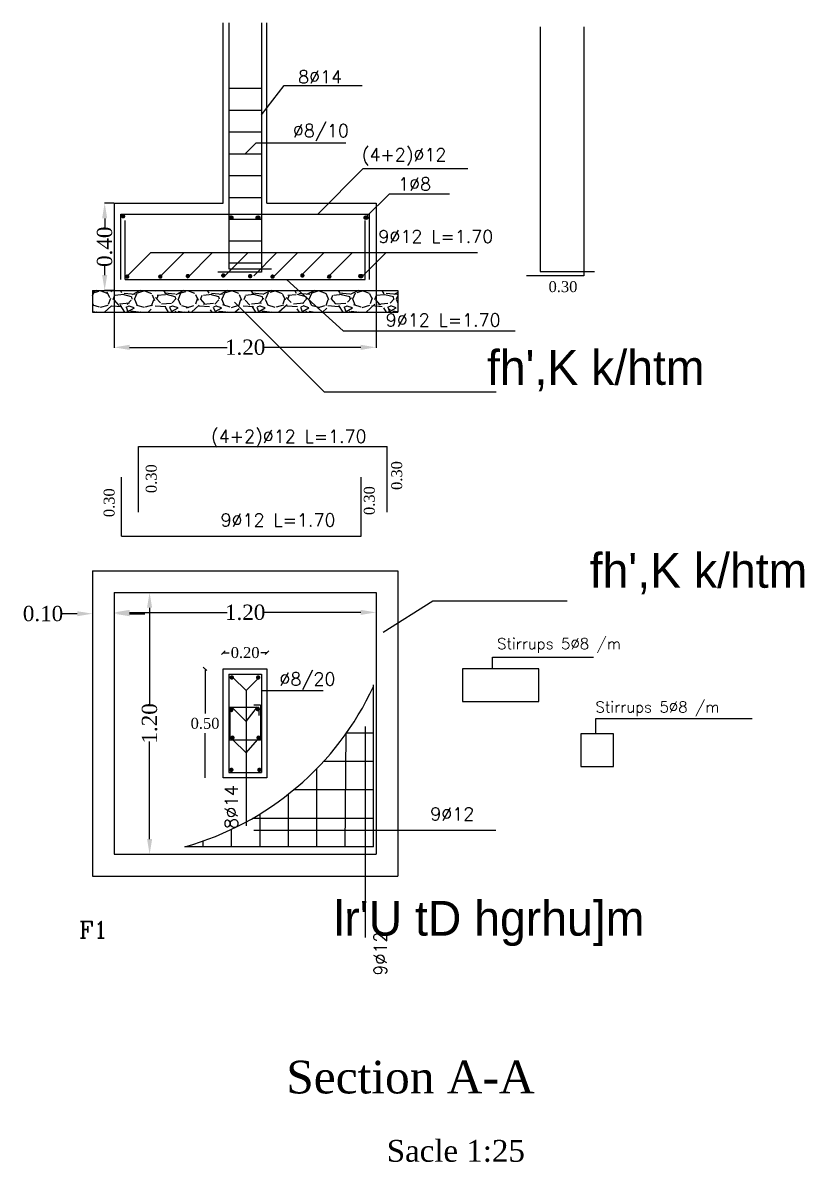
# Model space of a CAD drawing. Extents: x 159757.6 to 159806.1, y 183469.7 to 183536.
# Drawn here: x 159802.53 to 159806.11, y 183494.41 to 183499.63 of the extents above; entities that cross this region are included whole.
import ezdxf

# ---------------------------------------------------------------- set-up
doc = ezdxf.new("R2010")
doc.units = 0
doc.header["$MEASUREMENT"] = 0
doc.header["$PDSIZE"] = 2
doc.linetypes.add('HIDDEN', pattern=[0.375, 0.25, -0.125])
for name, color, linetype in [('04', 1, 'Continuous'), ('1', 6, 'Continuous'), ('DIM', 12, 'Continuous'), ('DIM6', 180, 'Continuous'), ('DROAD', 4, 'HIDDEN'), ('HATCH', 8, 'Continuous'), ('M1', 3, 'Continuous'), ('PAR', 6, 'Continuous'), ('TEXT', 6, 'Continuous'), ('WALL', 7, 'Continuous')]:
    doc.layers.add(name, color=color, linetype=linetype)
doc.styles.add('ATT', font='TXT')
doc.styles.add('F1', font='f1.shx')
doc.styles.get("Standard").update_dxf_attribs({"font": 'times.ttf', "height": 0.15})
doc.styles.add('style11', font='times.ttf', dxfattribs={"height": 0.05})
doc.styles.add('style110', font='times.ttf', dxfattribs={"height": 0.07})
doc.styles.add('style13', font='times.ttf', dxfattribs={"height": 0.06})
doc.styles.add('STYLE2', font='romanc.shx', dxfattribs={"height": 50})
doc.dimstyles.new('Copy of dss', dxfattribs={"dimtxt": 0.18, "dimasz": 0.07, "dimexe": 0.18, "dimexo": 0.0625, "dimgap": 0.09, "dimtad": 0, "dimtoh": 1, "dimrnd": 0.05, "dimzin": 0, "dimdsep": 46, "dimtxsty": 'ATT', "dimcen": 0.09, "dimse1": 1, "dimse2": 1, "dimclrd": 8, "dimclrt": 2, "dimadec": 0, "dimazin": 0, "dimtfac": 1, "dimtofl": 0, "dimtmove": 0, "dimatfit": 3, "dimfxl": 0.18, "dimtolj": 1, "dimtzin": 0, "dimarcsym": 0})

# ---------------------------------------------------------------- blocks, each defined once
blk = doc.blocks.new('_Oblique')
at = {"color": 0, "linetype": 'ByBlock', "lineweight": -2}
blk.add_line((-0.5, -0.5), (0.5, 0.5), dxfattribs=at)
blk = doc.blocks.new('*D52')
at = {"layer": 'DEFPOINTS', "color": 0, "linetype": 'Continuous', "transparency": 16777216}
for p in [(159802.9482, 183497.0217), (159804.1482, 183497.0217), (159804.1482, 183496.9304)]:
    blk.add_point(p, dxfattribs=at)
at = {"layer": 'DIM6', "color": 0, "linetype": 'Continuous', "lineweight": -2, "transparency": 16777216}
for p, q in [((159802.9482, 183497.0197), (159802.9482, 183496.9289)), ((159804.1482, 183497.0197), (159804.1482, 183496.9289))]:
    blk.add_line(p, q, dxfattribs=at)
at = {"layer": 'DIM6', "color": 7, "linetype": 'Continuous', "lineweight": -2, "transparency": 16777216}
for p, q in [((159803.0182, 183496.9304), (159803.4657, 183496.9304)), ((159804.0782, 183496.9304), (159803.6308, 183496.9304))]:
    blk.add_line(p, q, dxfattribs=at)
at = {"layer": 'DIM6', "color": 7, "linetype": 'Continuous', "transparency": 16777216}
for points in [[(159803.0182, 183496.9421), (159803.0182, 183496.9188), (159802.9482, 183496.9304)], [(159804.0782, 183496.9421), (159804.0782, 183496.9188), (159804.1482, 183496.9304)]]:
    blk.add_solid(points, dxfattribs=at)
at = {"layer": 'DIM6', "color": 7, "linetype": 'Continuous', "transparency": 16777216, "insert": (159803.5482, 183496.9304), "char_height": 0.07, "attachment_point": 5, "style": 'style110'}
blk.add_mtext('\\A1;1.20', dxfattribs=at)
blk = doc.blocks.new('*D53')
at = {"layer": 'DEFPOINTS', "color": 0, "linetype": 'Continuous', "transparency": 16777216}
for p in [(159802.9482, 183497.0217), (159802.9482, 183495.8217), (159803.1101, 183495.8217)]:
    blk.add_point(p, dxfattribs=at)
at = {"layer": 'DIM6', "color": 0, "linetype": 'Continuous', "lineweight": -2, "transparency": 16777216}
for p, q in [((159802.9502, 183497.0217), (159803.1116, 183497.0217)), ((159802.9502, 183495.8217), (159803.1116, 183495.8217))]:
    blk.add_line(p, q, dxfattribs=at)
at = {"layer": 'DIM6', "color": 7, "linetype": 'Continuous', "lineweight": -2, "transparency": 16777216}
for p, q in [((159803.1101, 183496.9517), (159803.1101, 183496.5042)), ((159803.1101, 183495.8917), (159803.1101, 183496.3391))]:
    blk.add_line(p, q, dxfattribs=at)
at = {"layer": 'DIM6', "color": 7, "linetype": 'Continuous', "transparency": 16777216}
for points in [[(159803.0985, 183496.9517), (159803.1218, 183496.9517), (159803.1101, 183497.0217)], [(159803.0985, 183495.8917), (159803.1218, 183495.8917), (159803.1101, 183495.8217)]]:
    blk.add_solid(points, dxfattribs=at)
at = {"layer": 'DIM6', "color": 7, "linetype": 'Continuous', "transparency": 16777216, "insert": (159803.1101, 183496.4217), "char_height": 0.07, "attachment_point": 5, "rotation": 90, "style": 'style110'}
blk.add_mtext('\\A1;1.20', dxfattribs=at)
blk = doc.blocks.new('*D93')
at = {"layer": 'DEFPOINTS', "color": 0, "linetype": 'Continuous', "transparency": 16777216}
for p in [(159802.9482, 183498.4062), (159804.1482, 183498.4062), (159804.1482, 183498.1452)]:
    blk.add_point(p, dxfattribs=at)
at = {"layer": 'DIM6', "color": 0, "linetype": 'Continuous', "lineweight": -2, "transparency": 16777216}
for p, q in [((159802.9482, 183498.4042), (159802.9482, 183498.1437)), ((159804.1482, 183498.4042), (159804.1482, 183498.1437))]:
    blk.add_line(p, q, dxfattribs=at)
at = {"layer": 'DIM6', "color": 7, "linetype": 'Continuous', "lineweight": -2, "transparency": 16777216}
for p, q in [((159803.0182, 183498.1452), (159803.4657, 183498.1452)), ((159804.0782, 183498.1452), (159803.6308, 183498.1452))]:
    blk.add_line(p, q, dxfattribs=at)
at = {"layer": 'DIM6', "color": 7, "linetype": 'Continuous', "transparency": 16777216}
for points in [[(159803.0182, 183498.1569), (159803.0182, 183498.1335), (159802.9482, 183498.1452)], [(159804.0782, 183498.1569), (159804.0782, 183498.1335), (159804.1482, 183498.1452)]]:
    blk.add_solid(points, dxfattribs=at)
at = {"layer": 'DIM6', "color": 7, "linetype": 'Continuous', "transparency": 16777216, "insert": (159803.5482, 183498.1452), "char_height": 0.07, "attachment_point": 5, "style": 'style110'}
blk.add_mtext('\\A1;1.20', dxfattribs=at)
blk = doc.blocks.new('*D94')
at = {"layer": 'DEFPOINTS', "color": 0, "linetype": 'Continuous', "transparency": 16777216}
for p in [(159802.8482, 183496.927), (159802.8482, 183496.9245), (159802.9482, 183496.927)]:
    blk.add_point(p, dxfattribs=at)
at = {"layer": 'DIM6', "color": 7, "linetype": 'Continuous', "lineweight": -2, "transparency": 16777216}
for p, q in [((159802.7782, 183496.9245), (159802.7082, 183496.9245)), ((159803.0182, 183496.9245), (159803.0882, 183496.9245))]:
    blk.add_line(p, q, dxfattribs=at)
at = {"layer": 'DIM6', "color": 0, "linetype": 'Continuous', "lineweight": -2, "transparency": 16777216}
for p, q in [((159802.8482, 183496.925), (159802.8482, 183496.923)), ((159802.9482, 183496.925), (159802.9482, 183496.923))]:
    blk.add_line(p, q, dxfattribs=at)
at = {"layer": 'DIM6', "color": 7, "linetype": 'Continuous', "transparency": 16777216}
for points in [[(159802.7782, 183496.9361), (159802.7782, 183496.9128), (159802.8482, 183496.9245)], [(159803.0182, 183496.9361), (159803.0182, 183496.9128), (159802.9482, 183496.9245)]]:
    blk.add_solid(points, dxfattribs=at)
at = {"layer": 'DIM6', "color": 7, "linetype": 'Continuous', "transparency": 16777216, "insert": (159802.6215, 183496.9245), "char_height": 0.07, "attachment_point": 5, "style": 'style110'}
blk.add_mtext('\\A1;0.10', dxfattribs=at)
blk = doc.blocks.new('*D97')
at = {"layer": 'DEFPOINTS', "color": 0, "linetype": 'Continuous', "transparency": 16777216}
for p in [(159802.9042, 183498.8062), (159802.9482, 183498.8062), (159802.9482, 183498.4062)]:
    blk.add_point(p, dxfattribs=at)
at = {"layer": 'DIM6', "color": 0, "linetype": 'Continuous', "lineweight": -2, "transparency": 16777216}
for p, q in [((159802.9462, 183498.8062), (159802.9027, 183498.8062)), ((159802.9462, 183498.4062), (159802.9027, 183498.4062))]:
    blk.add_line(p, q, dxfattribs=at)
at = {"layer": 'DIM6', "color": 7, "linetype": 'Continuous', "lineweight": -2, "transparency": 16777216}
for p, q in [((159802.9042, 183498.7362), (159802.9042, 183498.6929)), ((159802.9042, 183498.4762), (159802.9042, 183498.5194))]:
    blk.add_line(p, q, dxfattribs=at)
at = {"layer": 'DIM6', "color": 7, "linetype": 'Continuous', "transparency": 16777216}
for points in [[(159802.8925, 183498.7362), (159802.9158, 183498.7362), (159802.9042, 183498.8062)], [(159802.8925, 183498.4762), (159802.9158, 183498.4762), (159802.9042, 183498.4062)]]:
    blk.add_solid(points, dxfattribs=at)
at = {"layer": 'DIM6', "color": 7, "linetype": 'Continuous', "transparency": 16777216, "insert": (159802.9042, 183498.6062), "char_height": 0.07, "attachment_point": 5, "rotation": 90, "style": 'style110'}
blk.add_mtext('\\A1;0.40', dxfattribs=at)

msp = doc.modelspace()

# ---------------------------------------------------------------- hatches: boundary and pattern name
at = {"layer": 'HATCH', "ltscale": 0.2}
h = msp.add_hatch(dxfattribs=at)
h.set_pattern_fill('GRAVEL', color=0, scale=0.2, style=0)
h.set_pattern_definition([(228.0128, (159809.428828, 183515.965402), (-1.599999646, -1.800000268), [0.0269072, -2.6638176]), (184.9697, (159809.410828, 183515.9454025), (2.4000002103, 0.1999982614), [0.0461736, -4.571185]), (132.5104, (159809.364828, 183515.941402), (1.999998144, -2.200001735), [0.0325576, -3.2232064]), (267.2737, (159809.286828, 183515.891402), (0.1999992035, 4.000000059), [0.0420476, -4.1627116]), (292.8337, (159809.284828, 183515.849402), (-1.000001981, 2.3999992824), [0.041231, -4.0818746]), (357.2737, (159809.300828, 183515.811402), (-4.000000059, 0.1999992035), [0.0420476, -4.1627116]), (37.6942, (159809.342828, 183515.8094025), (-2.600001469, -1.999998081), [0.0556058, -5.5049698]), (72.2553, (159809.386828, 183515.8434025), (1.4000021525, 4.3999992462), [0.0524976, -5.1972642]), (121.4296, (159809.402828, 183515.893402), (-1.600001647, 2.5999990073), [0.04219, -4.1768146]), (175.2364, (159809.380828, 183515.929402), (2.200000189, -0.199998307), [0.0481664, -2.3601526]), (222.3974, (159809.332828, 183515.9334025), (-2.4000014702, -2.1999984164), [0.0622896, -6.166675]), (138.8141, (159809.484828, 183515.889402), (-1.40000059, 1.199999463), [0.0212602, -2.1047688]), (171.4692, (159809.468828, 183515.903402), (2.599999657, -0.400001582), [0.0404474, -4.0043022]), (225, (159809.42883, 183515.9094), (-2e-17, -0.2000001), [0.0282842, -0.2545584]), (203.1986, (159809.414828, 183515.933402), (0.999999946, 0.400000265), [0.0152316, -1.507923]), (291.8014, (159809.400828, 183515.927402), (-0.19999998, 0.600000055), [0.0215406, -1.0554924]), (30.9638, (159809.408828, 183515.907402), (0.599999604, 0.400000497), [0.0349858, -1.1312046]), (161.5651, (159809.43883, 183515.9254), (0.40000009, -0.19999968), [0.0252982, -0.6071574]), (16.3895, (159809.284828, 183515.927402), (2.00000044, 0.599998542), [0.03544, -3.508569]), (70.3462, (159809.318828, 183515.937402), (-0.799999049, -2.200000427), [0.0297322, -2.9434816]), (293.1986, (159809.438828, 183515.965402), (-0.400000265, 0.999999946), [0.030463, -1.4926916]), (343.6105, (159809.450828, 183515.937402), (-2.00000044, 0.599998542), [0.03544, -3.508569]), (339.444, (159809.284828, 183515.803402), (-1.00000037, 0.3999992), [0.034176, -1.6746248]), (294.7751, (159809.316828, 183515.791402), (-0.999998438, 2.200000684), [0.0286356, -2.8349286]), (66.8014, (159809.440828, 183515.765402), (0.400000265, 0.999999946), [0.030463, -1.4926916]), (17.354, (159809.452828, 183515.793402), (-2.600000404, -0.7999989005), [0.0335262, -3.3190848]), (69.444, (159809.342828, 183515.765402), (-0.3999992, -1.00000037), [0.017088, -1.6917128]), (101.3099, (159809.428828, 183515.765402), (-0.19999953, 0.80000015), [0.010198, -1.0096058]), (165.9638, (159809.42683, 183515.775402), (0.60000011, -0.19999961), [0.041231, -0.78339]), (186.009, (159809.386828, 183515.785402), (1.99999995, 0.1999998635), [0.03821, -3.7827846]), (303.6901, (159809.40883, 183515.8894), (-0.20000027, 0.39999991), [0.0288444, -0.6922658]), (353.1572, (159809.424828, 183515.8654025), (3.399999873, -0.4000015996), [0.0503588, -4.9855126]), (60.9454, (159809.474828, 183515.859402), (-0.800000005, -1.400000077), [0.0205912, -2.0385348]), (90, (159809.48483, 183515.8774), (-0.2, 0.2), [0.012, -0.188]), (120.2564, (159809.382828, 183515.791402), (0.799998977, -1.400000491), [0.0277848, -2.750704]), (48.0128, (159809.368828, 183515.815402), (1.599999646, 1.800000268), [0.0538144, -2.6369104]), (0, (159809.40483, 183515.8554), (0.2, 0.2), [0.052, -0.148]), (325.3048, (159809.456828, 183515.855402), (-1.999998852, 1.400001722), [0.0316228, -3.1306548]), (254.0546, (159809.482828, 183515.837402), (-0.199999978, -0.800000025), [0.0291204, -1.4269016]), (207.646, (159809.474828, 183515.8094025), (-3.7999991614, -2.0000015426), [0.047413, -4.6938948]), (175.4261, (159809.432828, 183515.7874025), (-2.6000001117, 0.1999989602), [0.0501598, -4.9658148])])
h.paths.add_polyline_path([(159802.8482, 183498.4062), (159802.8482, 183498.3062), (159803.9123, 183498.3062), (159803.8123, 183498.4062)])
h.paths.add_polyline_path([(159804.2482, 183498.3062), (159804.2482, 183498.4062), (159803.8123, 183498.4062), (159803.9123, 183498.3062)])

# ---------------------------------------------------------------- linework, layer by layer
at = {"color": 0, "linetype": 'ByBlock', "ltscale": 25}
for p, q in [((159803.4482, 183496.7458), (159803.4757, 183496.7458)), ((159803.6482, 183496.7458), (159803.6208, 183496.7458)), ((159803.3644, 183496.6717), (159803.3644, 183496.4667)), ((159803.3644, 183496.1717), (159803.3644, 183496.3767))]:
    msp.add_line(p, q, dxfattribs=at)
at = {"color": 0, "ltscale": 0.13}
for p, q in [((159804.1364, 183495.8566), (159804.1364, 183496.5982)), ((159803.6184, 183496.5053), (159803.5874, 183496.5053)), ((159803.6113, 183496.4952), (159803.4779, 183496.4952)), ((159803.6113, 183496.4952), (159803.6113, 183496.4577)), ((159803.6184, 183496.3452), (159803.4779, 183496.3452))]:
    msp.add_line(p, q, dxfattribs=at)
msp.add_arc((159802.9069, 183497.1624), 1.3559, 285.6314, 335.0672, dxfattribs=at)
at = {"layer": '04', "color": 0}
for p, q in [((159803.448, 183498.8062), (159803.448, 183499.6327)), ((159803.6482, 183498.8062), (159803.6482, 183499.6327)), ((159802.9482, 183498.8062), (159803.448, 183498.8062)), ((159802.9482, 183498.8062), (159802.9482, 183498.4062)), ((159803.6482, 183498.8062), (159804.1482, 183498.8062)), ((159804.1482, 183498.8062), (159804.1482, 183498.4062)), ((159802.8482, 183498.4062), (159804.2482, 183498.4062)), ((159804.1482, 183498.4062), (159804.2482, 183498.4062)), ((159804.2482, 183498.4062), (159804.2482, 183498.3062)), ((159802.8482, 183498.3062), (159804.2482, 183498.3062)), ((159802.8482, 183497.1217), (159802.8482, 183495.7217)), ((159802.8482, 183497.1217), (159804.2482, 183497.1217)), ((159804.2482, 183497.1217), (159804.2482, 183495.7217)), ((159802.9482, 183497.0217), (159802.9482, 183495.8217)), ((159802.9482, 183497.0217), (159804.1482, 183497.0217)), ((159804.1482, 183497.0217), (159804.1482, 183495.8217)), ((159803.4482, 183496.6717), (159803.6482, 183496.6717)), ((159803.4482, 183496.1717), (159803.4482, 183496.6717)), ((159803.6482, 183496.6717), (159803.6482, 183496.1717)), ((159803.6482, 183496.1717), (159803.4482, 183496.1717)), ((159802.9482, 183495.8217), (159804.1482, 183495.8217)), ((159802.8482, 183495.7217), (159804.2482, 183495.7217))]:
    msp.add_line(p, q, dxfattribs=at)
at = {"layer": '1', "color": 0, "linetype": 'Continuous'}
msp.add_line((159802.8482, 183498.4062), (159802.8482, 183498.3062), dxfattribs=at)
at = {"layer": 'DEFPOINTS', "color": 0, "linetype": 'ByBlock', "ltscale": 25}
for p in [(159804.0826, 183498.8062), (159804.0826, 183498.4062), (159804.0826, 183498.4062), (159804.1482, 183498.4062), (159804.0826, 183498.3062), (159803.8633, 183497.0169), (159803.6482, 183496.7458), (159803.3644, 183496.6717), (159803.4482, 183496.6717), (159803.4482, 183496.6717), (159803.6482, 183496.6717), (159803.5867, 183496.1871), (159803.8633, 183495.8169)]:
    msp.add_point(p, dxfattribs=at)
at = {"layer": 'DEFPOINTS', "color": 0, "linetype": 'ByBlock'}
for p in [(159804.1446, 183498.4062), (159804.1446, 183498.4062), (159804.2482, 183498.4037), (159805.0245, 183498.3517), (159804.1994, 183497.6905), (159804.1994, 183497.3905), (159804.1482, 183497.0217), (159804.2482, 183496.9723), (159802.9482, 183495.8217), (159802.8482, 183495.7217)]:
    msp.add_point(p, dxfattribs=at)
at = {"layer": 'DIM', "color": 0}
for p, q in [((159804.1809, 183496.8395), (159804.4093, 183496.9828)), ((159804.4093, 183496.9828), (159805.0251, 183496.9828))]:
    msp.add_line(p, q, dxfattribs=at)
at = {"layer": 'DIM6', "color": 7, "linetype": 'Continuous'}
for p, q in [((159804.6826, 183496.6769), (159804.6826, 183496.7249)), ((159804.6826, 183496.7249), (159805.1456, 183496.7249)), ((159805.1559, 183496.3782), (159805.1559, 183496.4438)), ((159805.1559, 183496.4438), (159805.8728, 183496.4438))]:
    msp.add_line(p, q, dxfattribs=at)
for points in [[(159804.5452, 183496.5225), (159804.8952, 183496.5225), (159804.8952, 183496.6725), (159804.5452, 183496.6725)], [(159805.0878, 183496.224), (159805.2378, 183496.224), (159805.2378, 183496.374), (159805.0878, 183496.374)]]:
    msp.add_lwpolyline(points, close=True, dxfattribs=at)
at = {"layer": 'PAR', "color": 0, "ltscale": 0.13}
msp.add_line((159804.2482, 183498.4062), (159804.2482, 183498.3062), dxfattribs=at)
at = {"layer": 'TEXT', "color": 0, "ltscale": 0.13}
for p, q in [((159803.6232, 183499.2114), (159803.7265, 183499.3456)), ((159803.7265, 183499.3456), (159804.0848, 183499.3456)), ((159803.5481, 183499.0327), (159803.5986, 183499.0827)), ((159803.5986, 183499.0827), (159804.0092, 183499.0827)), ((159803.881, 183498.7562), (159804.0894, 183498.9645)), ((159804.0894, 183498.9645), (159804.5689, 183498.9645)), ((159804.0997, 183498.7396), (159804.2097, 183498.8495)), ((159804.2097, 183498.8495), (159804.4852, 183498.8495)), ((159803.0043, 183498.4689), (159803.1153, 183498.58)), ((159803.1153, 183498.58), (159804.6128, 183498.58)), ((159803.1621, 183498.4729), (159803.2692, 183498.58)), ((159803.2822, 183498.463), (159803.3991, 183498.58)), ((159803.4573, 183498.4748), (159803.5625, 183498.58)), ((159803.5874, 183498.4733), (159803.694, 183498.58)), ((159803.6791, 183498.4693), (159803.7898, 183498.58)), ((159803.8057, 183498.4746), (159803.9111, 183498.58)), ((159803.9242, 183498.4643), (159804.0398, 183498.58)), ((159804.0793, 183498.4643), (159804.195, 183498.58)), ((159803.9971, 183498.2213), (159803.7373, 183498.4562)), ((159803.9108, 183497.9411), (159803.4998, 183498.3521)), ((159803.9971, 183498.2213), (159804.7858, 183498.2213)), ((159803.9108, 183497.9411), (159804.6995, 183497.9411)), ((159803.4919, 183496.6322), (159803.5523, 183496.5718)), ((159803.6127, 183496.6322), (159803.5523, 183496.5718)), ((159803.5523, 183496.5718), (159803.5523, 183495.9519)), ((159803.6232, 183496.5723), (159803.9055, 183496.5723)), ((159803.5523, 183496.4301), (159803.6046, 183496.4981)), ((159803.4881, 183496.4943), (159803.5523, 183496.4301)), ((159804.0982, 183496.4068), (159804.0982, 183495.4405)), ((159803.4919, 183496.3468), (159803.5523, 183496.2864)), ((159803.5523, 183496.2864), (159803.6046, 183496.3468)), ((159803.5877, 183495.9326), (159804.6983, 183495.9326))]:
    msp.add_line(p, q, dxfattribs=at)
at = {"layer": 'WALL', "color": 0, "ltscale": 0.13}
for p, q in [((159803.473, 183499.6327), (159803.473, 183498.5043)), ((159803.6232, 183499.6327), (159803.6232, 183498.4904)), ((159804.9003, 183499.6149), (159804.9003, 183498.4931)), ((159805.1003, 183499.6149), (159805.1003, 183498.4727)), ((159803.473, 183499.3327), (159803.6232, 183499.3327)), ((159803.473, 183499.2327), (159803.6232, 183499.2327)), ((159803.473, 183499.1327), (159803.6232, 183499.1327)), ((159803.473, 183499.0327), (159803.6232, 183499.0327)), ((159803.473, 183498.9327), (159803.6232, 183498.9327)), ((159803.473, 183498.8327), (159803.6232, 183498.8327)), ((159802.9782, 183498.4562), (159802.9782, 183498.7562)), ((159802.9782, 183498.7562), (159804.1182, 183498.7562)), ((159804.1182, 183498.4562), (159804.1182, 183498.7562)), ((159802.9982, 183498.4562), (159802.9982, 183498.7262)), ((159803.473, 183498.7327), (159803.6232, 183498.7327)), ((159804.0982, 183498.4562), (159804.0982, 183498.7262)), ((159803.473, 183498.6327), (159803.6232, 183498.6327)), ((159803.473, 183498.5327), (159803.6232, 183498.5327)), ((159803.6232, 183498.4904), (159803.4236, 183498.4904)), ((159803.473, 183498.5043), (159803.6685, 183498.5043)), ((159804.9003, 183498.4931), (159805.1494, 183498.4931)), ((159802.9982, 183498.4562), (159804.0982, 183498.4562)), ((159805.1003, 183498.4727), (159804.8389, 183498.4727)), ((159803.0594, 183497.6905), (159804.1994, 183497.6905)), ((159803.0594, 183497.3905), (159803.0594, 183497.6905)), ((159804.1994, 183497.3905), (159804.1994, 183497.6905)), ((159802.9806, 183497.2803), (159802.9806, 183497.5503)), ((159804.0806, 183497.2803), (159804.0806, 183497.5503)), ((159802.9806, 183497.2803), (159804.0806, 183497.2803)), ((159803.4732, 183496.6467), (159803.6232, 183496.6467)), ((159803.4732, 183496.6467), (159803.4732, 183496.1967)), ((159803.6232, 183496.6467), (159803.6232, 183496.1967)), ((159804.1364, 183495.8566), (159804.1364, 183496.5908)), ((159803.6184, 183496.5053), (159803.6184, 183496.3452)), ((159803.4779, 183496.4952), (159803.4779, 183496.3452)), ((159804.0064, 183495.8566), (159804.0119, 183496.3766)), ((159804.1364, 183496.3766), (159804.0119, 183496.3766)), ((159804.1364, 183496.2466), (159803.9068, 183496.2466)), ((159803.4732, 183496.1967), (159803.6232, 183496.1967)), ((159803.8764, 183495.8566), (159803.8764, 183496.2145)), ((159803.7464, 183495.8566), (159803.7464, 183496.0976)), ((159804.1364, 183496.1166), (159803.77, 183496.1166)), ((159804.1364, 183495.9866), (159803.5822, 183495.9866)), ((159803.6164, 183495.8566), (159803.6164, 183496.0069)), ((159803.4864, 183495.8566), (159803.4864, 183495.9365)), ((159803.3564, 183495.8566), (159803.3564, 183495.8831)), ((159804.1364, 183495.8566), (159803.2722, 183495.8566))]:
    msp.add_line(p, q, dxfattribs=at)
at = {"layer": 'WALL', "color": 0, "ltscale": 0.13, "const_width": 0.01}
for points in [[(159802.9838, 183498.7459, 1), (159802.9938, 183498.7459, 1)], [(159803.4763, 183498.7396, 1), (159803.4863, 183498.7396, 1)], [(159803.4813, 183498.7396, 1), (159803.4913, 183498.7396, 1)], [(159803.5998, 183498.7396, 1), (159803.6098, 183498.7396, 1)], [(159803.6048, 183498.7396, 1), (159803.6148, 183498.7396, 1)], [(159804.0947, 183498.7396, 1), (159804.1047, 183498.7396, 1)], [(159804.0997, 183498.7396, 1), (159804.1097, 183498.7396, 1)], [(159803.2804, 183498.4719, 1), (159803.2904, 183498.4719, 1)], [(159803.4431, 183498.4746, 1), (159803.4531, 183498.4746, 1)], [(159803.5661, 183498.4716, 1), (159803.5761, 183498.4716, 1)], [(159803.8057, 183498.4746, 1), (159803.8157, 183498.4746, 1)], [(159804.0711, 183498.4719, 1), (159804.0811, 183498.4719, 1)], [(159804.0761, 183498.4719, 1), (159804.0861, 183498.4719, 1)], [(159804.0761, 183498.4719, 1), (159804.0861, 183498.4719, 1)], [(159803.0024, 183498.4693, 1), (159803.0124, 183498.4693, 1)], [(159803.1543, 183498.4693, 1), (159803.1643, 183498.4693, 1)], [(159803.6691, 183498.4693, 1), (159803.6791, 183498.4693, 1)], [(159803.9292, 183498.4693, 1), (159803.9392, 183498.4693, 1)], [(159803.4819, 183496.6322, 1), (159803.4919, 183496.6322, 1)], [(159803.6027, 183496.6322, 1), (159803.6127, 183496.6322, 1)], [(159803.6014, 183496.4869, 1), (159803.6114, 183496.4869, 1)], [(159803.4796, 183496.4831, 1), (159803.4896, 183496.4831, 1)], [(159803.485, 183496.3564, 1), (159803.495, 183496.3564, 1)], [(159803.6046, 183496.3564, 1), (159803.6146, 183496.3564, 1)], [(159803.48, 183496.2089, 1), (159803.49, 183496.2089, 1)], [(159803.6085, 183496.2089, 1), (159803.6185, 183496.2089, 1)]]:
    msp.add_lwpolyline(points, format="xyb", close=True, dxfattribs=at)

# ---------------------------------------------------------------- block references
at = {"color": 0, "linetype": 'ByBlock', "ltscale": 25, "xscale": 0.01600000000325963, "yscale": 0.01600000000325963, "zscale": 0.0160000000000025}
for p, rotation in [((159803.4482, 183496.7458), 180), ((159803.3644, 183496.6717), 90)]:
    msp.add_blockref('_Oblique', p, dxfattribs=dict(at, rotation=rotation))
msp.add_blockref('_Oblique', (159803.6482, 183496.7458), dxfattribs=at)

# ---------------------------------------------------------------- texts
at = {"color": 0, "linetype": 'ByBlock', "ltscale": 25, "char_height": 0.05, "attachment_point": 5}
for s, insert in [('\\A1;0.20', (159803.5482, 183496.7458)), ('\\A1;0.50', (159803.3644, 183496.4217))]:
    msp.add_mtext(s, dxfattribs=dict(at, insert=insert))
at = {"layer": 'DIM6', "color": 7, "linetype": 'Continuous'}
for s, height, style, p in [('0.30', 0.05, 'style11', (159804.9394, 183498.3984)), ('Sacle 1:25', 0.1, 'style13', (159804.1975, 183494.4128))]:
    msp.add_text(s, height=height, dxfattribs=dict(at, style=style)).set_placement(p)
at = {"layer": 'DIM6', "color": 7, "linetype": 'Continuous', "style": 'style11'}
for p in [(159803.1426, 183497.4773), (159804.268, 183497.4917), (159802.9495, 183497.3671), (159804.1422, 183497.3767)]:
    msp.add_text('0.30', height=0.05, rotation=90, dxfattribs=at).set_placement(p)
at = {"layer": 'DIM6', "color": 0, "linetype": 'Continuous'}
msp.add_text('Section A-A', height=0.15, dxfattribs=at).set_placement((159803.7367, 183494.726))
at = {"layer": 'DROAD', "color": 0, "linetype": 'ByBlock', "style": 'F1'}
for s, p in [("fh',K k/htm", (159804.6568, 183497.9734)), ("fh',K k/htm", (159805.1278, 183497.0433)), ("lr'U tD hgrhu]m", (159803.9556, 183495.449))]:
    msp.add_text(s, height=0.158995, dxfattribs=at).set_placement(p)
at = {"layer": 'M1', "color": 0, "linetype": 'ByBlock', "style": 'STYLE2'}
for s, height, p in [('8%%c14', 0.0588, (159803.7911, 183499.3556)), ('%%c8/10', 0.0588, (159803.767, 183499.1091)), ('(4+2)%%C12', 0.0588, (159804.0829, 183498.9986)), ('1%%c8', 0.0588, (159804.2495, 183498.8644)), ('9%%C12 L=1.70', 0.0588, (159804.1591, 183498.6239)), ('9%%C12 L=1.70', 0.0588, (159804.1928, 183498.241)), ('(4+2)%%C12 L=1.70', 0.0588, (159803.3919, 183497.7081)), ('9%%C12 L=1.70', 0.0588, (159803.4357, 183497.3243)), ('Stirrups 5%%C8 /m', 0.05, (159804.7032, 183496.7621)), ('%%c8/20', 0.0588, (159803.7052, 183496.5957)), ('Stirrups 5%%C8 /m', 0.05, (159805.1545, 183496.4719)), ('9%%c12', 0.0588, (159804.3971, 183495.9774)), ('F1', 0.07644, (159802.7872, 183495.4376))]:
    msp.add_text(s, height=height, dxfattribs=at).set_placement(p)
for s, p in [('8%%c14', (159803.5141, 183495.9378)), ('9%%c12', (159804.1975, 183495.2658))]:
    msp.add_text(s, height=0.0588, rotation=90, dxfattribs=at).set_placement(p)

# ---------------------------------------------------------------- dimensions: what is measured, and where the dimension line sits
at = {"layer": 'DIM6', "color": 7, "linetype": 'Continuous'}
for p1, p2, distance, picture, middle in [((159802.9482, 183498.4062), (159802.9482, 183498.8062), 0.0441, '*D97', (159802.9042, 183498.6062)), ((159802.9482, 183498.4062), (159804.1482, 183498.4062), -0.261, '*D93', (159803.5482, 183498.1452)), ((159802.9482, 183497.0217), (159804.1482, 183497.0217), -0.0912, '*D52', (159803.5482, 183496.9304)), ((159802.9482, 183497.0217), (159802.9482, 183495.8217), 0.1619, '*D53', (159803.1101, 183496.4217)), ((159802.9482, 183496.927), (159802.8482, 183496.927), 0.0025, '*D94', (159802.6215, 183496.9245))]:
    dim = msp.add_aligned_dim(p1=p1, p2=p2, distance=distance, dimstyle='Copy of dss', override={"dimtxt": 0.05, "dimexe": 0.0015, "dimexo": 0.002, "dimgap": 0, "dimtoh": 0, "dimtxsty": 'style110', "dimse1": 0, "dimse2": 0, "dimclrd": 7, "dimclrt": 7, "dimfxl": 0}, dxfattribs=at)
    dim.commit()
    dim.dimension.update_dxf_attribs({"geometry": picture, "text_midpoint": middle})

doc.saveas('drawing.dxf')
